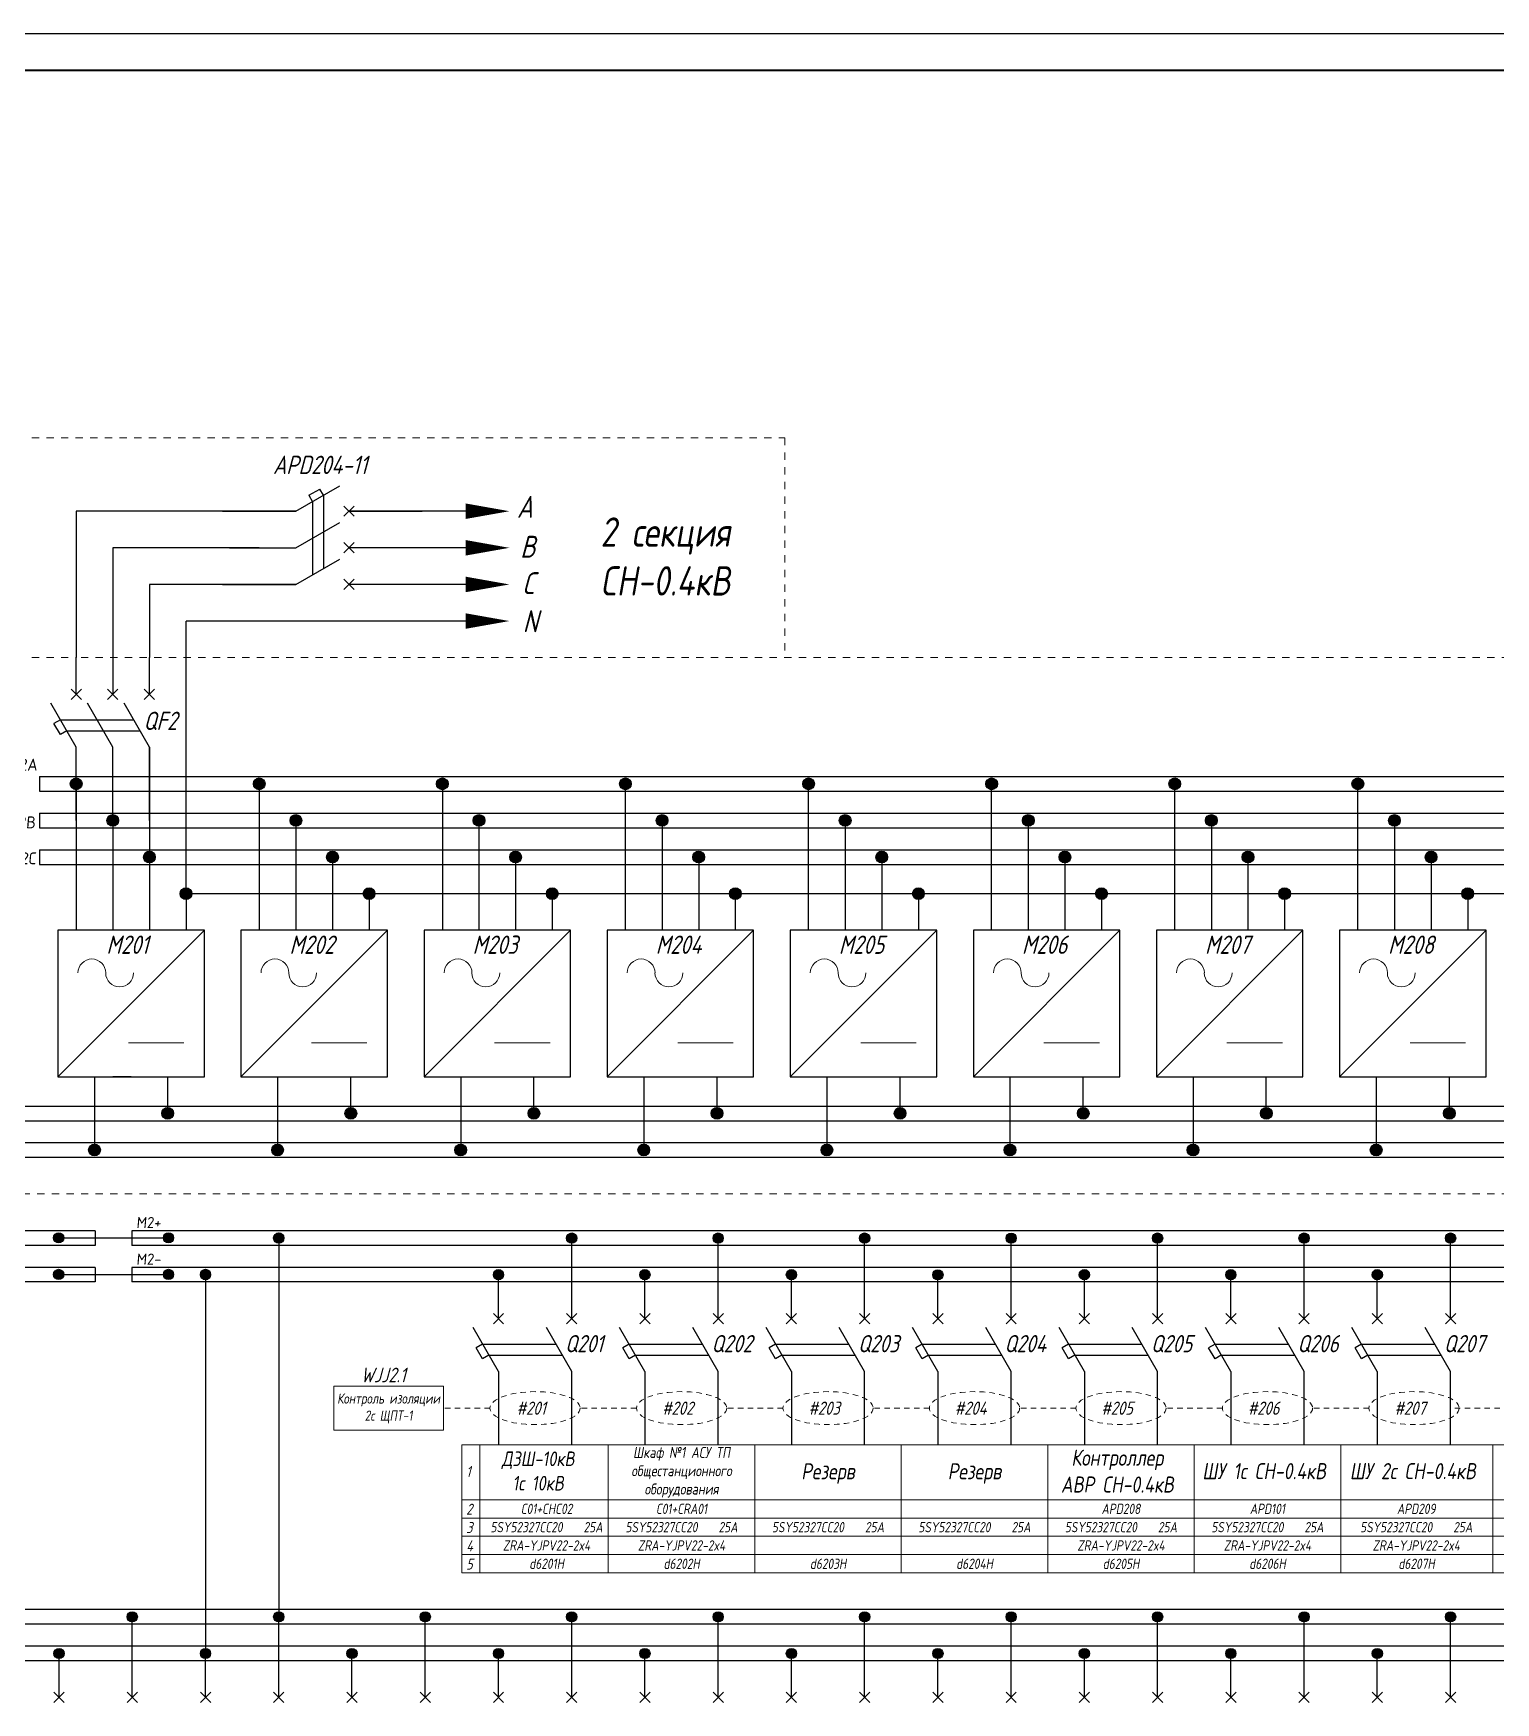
# Model space of a CAD drawing. Header units: millimetres. Extents: x 2704 to 4357, y 2919 to 4427.
# Drawn here: x 3487.6 to 3687.2, y 4199.1 to 4427.1 of the extents above; entities that cross this region are included whole.
import ezdxf
from ezdxf.enums import TextEntityAlignment as Align

# ---------------------------------------------------------------- set-up
doc = ezdxf.new("R2010")
doc.units = ezdxf.units.MM
doc.linetypes.add('JIS_02_0.7', pattern=[1.35, 0.75, -0.6])
doc.linetypes.add('JIS_02_1.0', pattern=[2, 1, -1])
doc.styles.add('eskdw', font='', dxfattribs={"oblique": 10})
doc.styles.get("Standard").update_dxf_attribs({"font": '', "oblique": 10, "height": 2.5})
doc.styles.add('Гост', font='', dxfattribs={"oblique": 10, "height": 1.4})
doc.styles.add('Шины', font='', dxfattribs={"oblique": 5, "height": 1.2})
doc.styles.get('eskdw').set_extended_font_data('GOST type A')
doc.styles.get('Standard').set_extended_font_data('GOST type A')
doc.styles.get('Гост').set_extended_font_data('GOST type A')
doc.styles.get('Шины').set_extended_font_data('GOST type B')

msp = doc.modelspace()

# ---------------------------------------------------------------- hatches: boundary and pattern name
for points in [[(3492.6, 4324.57, -1), (3494.2, 4324.57, -1)], [(3517.6, 4324.57, -1), (3519.2, 4324.57, -1)], [(3542.6, 4324.57, -1), (3544.2, 4324.57, -1)], [(3569.2, 4324.57, 1), (3567.6, 4324.57, 1)], [(3594.2, 4324.57, 1), (3592.6, 4324.57, 1)], [(3619.2, 4324.57, 1), (3617.6, 4324.57, 1)], [(3644.2, 4324.57, 1), (3642.6, 4324.57, 1)], [(3669.2, 4324.57, 1), (3667.6, 4324.57, 1)], [(3497.6, 4319.57, -1), (3499.2, 4319.57, -1)], [(3522.6, 4319.57, -1), (3524.2, 4319.57, -1)], [(3547.6, 4319.57, -1), (3549.2, 4319.57, -1)], [(3574.2, 4319.57, 1), (3572.6, 4319.57, 1)], [(3599.2, 4319.57, 1), (3597.6, 4319.57, 1)], [(3624.2, 4319.57, 1), (3622.6, 4319.57, 1)], [(3649.2, 4319.57, 1), (3647.6, 4319.57, 1)], [(3674.2, 4319.57, 1), (3672.6, 4319.57, 1)], [(3502.6, 4314.57, -1), (3504.2, 4314.57, -1)], [(3527.6, 4314.57, -1), (3529.2, 4314.57, -1)], [(3552.6, 4314.57, -1), (3554.2, 4314.57, -1)], [(3579.2, 4314.57, 1), (3577.6, 4314.57, 1)], [(3604.2, 4314.57, 1), (3602.6, 4314.57, 1)], [(3629.2, 4314.57, 1), (3627.6, 4314.57, 1)], [(3654.2, 4314.57, 1), (3652.6, 4314.57, 1)], [(3679.2, 4314.57, 1), (3677.6, 4314.57, 1)], [(3507.6, 4309.57, -1), (3509.2, 4309.57, -1)], [(3532.6, 4309.57, -1), (3534.2, 4309.57, -1)], [(3557.6, 4309.57, -1), (3559.2, 4309.57, -1)], [(3584.2, 4309.57, 1), (3582.6, 4309.57, 1)], [(3609.2, 4309.57, 1), (3607.6, 4309.57, 1)], [(3634.2, 4309.57, 1), (3632.6, 4309.57, 1)], [(3659.2, 4309.57, 1), (3657.6, 4309.57, 1)], [(3684.2, 4309.57, 1), (3682.6, 4309.57, 1)], [(3506.7, 4279.57, 1), (3505.1, 4279.57, 1)], [(3531.7, 4279.57, 1), (3530.1, 4279.57, 1)], [(3556.7, 4279.57, 1), (3555.1, 4279.57, 1)], [(3581.7, 4279.57, 1), (3580.1, 4279.57, 1)], [(3606.7, 4279.57, 1), (3605.1, 4279.57, 1)], [(3631.7, 4279.57, 1), (3630.1, 4279.57, 1)], [(3656.7, 4279.57, 1), (3655.1, 4279.57, 1)], [(3681.7, 4279.57, 1), (3680.1, 4279.57, 1)], [(3681.6, 4279.55, 1), (3680.2, 4279.55, 1)], [(3496.7, 4274.57, 1), (3495.1, 4274.57, 1)], [(3521.7, 4274.57, 1), (3520.1, 4274.57, 1)], [(3546.7, 4274.57, 1), (3545.1, 4274.57, 1)], [(3571.7, 4274.57, 1), (3570.1, 4274.57, 1)], [(3596.7, 4274.57, 1), (3595.1, 4274.57, 1)], [(3621.7, 4274.57, 1), (3620.1, 4274.57, 1)], [(3646.7, 4274.57, 1), (3645.1, 4274.57, 1)], [(3671.7, 4274.57, 1), (3670.1, 4274.57, 1)], [(3490.31, 4262.57, 1), (3491.71, 4262.57, 1)], [(3505.31, 4262.57, 1), (3506.71, 4262.57, 1)], [(3521.76, 4262.55, 1), (3520.36, 4262.55, 1)], [(3520.36, 4262.54, 1), (3521.76, 4262.54, 1)], [(3560.36, 4262.54, 1), (3561.76, 4262.54, 1)], [(3580.36, 4262.54, 1), (3581.76, 4262.54, 1)], [(3600.36, 4262.54, 1), (3601.76, 4262.54, 1)], [(3620.36, 4262.52, 1), (3621.76, 4262.52, 1)], [(3640.36, 4262.54, 1), (3641.76, 4262.54, 1)], [(3660.36, 4262.54, 1), (3661.76, 4262.54, 1)], [(3680.36, 4262.54, 1), (3681.76, 4262.54, 1)], [(3490.31, 4257.57, 1), (3491.71, 4257.57, 1)], [(3505.31, 4257.57, 1), (3506.71, 4257.57, 1)], [(3511.76, 4257.57, 1), (3510.36, 4257.57, 1)], [(3510.36, 4257.54, 1), (3511.76, 4257.54, 1)], [(3550.36, 4257.54, 1), (3551.76, 4257.54, 1)], [(3570.36, 4257.54, 1), (3571.76, 4257.54, 1)], [(3590.36, 4257.54, 1), (3591.76, 4257.54, 1)], [(3610.36, 4257.52, 1), (3611.76, 4257.52, 1)], [(3630.36, 4257.54, 1), (3631.76, 4257.54, 1)], [(3650.36, 4257.54, 1), (3651.76, 4257.54, 1)], [(3670.36, 4257.54, 1), (3671.76, 4257.54, 1)], [(3670.36, 4257.54, 1), (3671.76, 4257.54, 1)], [(3670.36, 4257.54, 1), (3671.76, 4257.54, 1)], [(3500.36, 4210.81, 1), (3501.76, 4210.81, 1)], [(3520.36, 4210.81, 1), (3521.76, 4210.81, 1)], [(3540.36, 4210.81, 1), (3541.76, 4210.81, 1)], [(3560.36, 4210.81, 1), (3561.76, 4210.81, 1)], [(3560.36, 4210.81, 1), (3561.76, 4210.81, 1)], [(3580.36, 4210.81, 1), (3581.76, 4210.81, 1)], [(3600.36, 4210.81, 1), (3601.76, 4210.81, 1)], [(3620.36, 4210.81, 1), (3621.76, 4210.81, 1)], [(3640.36, 4210.81, 1), (3641.76, 4210.81, 1)], [(3660.36, 4210.81, 1), (3661.76, 4210.81, 1)], [(3680.36, 4210.81, 1), (3681.76, 4210.81, 1)], [(3490.36, 4205.81, 1), (3491.76, 4205.81, 1)], [(3510.36, 4205.81, 1), (3511.76, 4205.81, 1)], [(3530.36, 4205.81, 1), (3531.76, 4205.81, 1)], [(3550.36, 4205.81, 1), (3551.76, 4205.81, 1)], [(3550.36, 4205.81, 1), (3551.76, 4205.81, 1)], [(3570.36, 4205.81, 1), (3571.76, 4205.81, 1)], [(3590.36, 4205.81, 1), (3591.76, 4205.81, 1)], [(3610.36, 4205.81, 1), (3611.76, 4205.81, 1)], [(3630.36, 4205.81, 1), (3631.76, 4205.81, 1)], [(3650.36, 4205.81, 1), (3651.76, 4205.81, 1)], [(3670.36, 4205.81, 1), (3671.76, 4205.81, 1)]]:
    msp.add_hatch(color=256).paths.add_polyline_path(points)

# ---------------------------------------------------------------- linework, layer by layer
for p, q in [((2704.22, 4427.05), (3893.22, 4427.05)), ((3523.4, 4361.8), (3529.4, 4365.27)), ((3525.15, 4363.97), (3526.65, 4364.83)), ((3525.15, 4363.97), (3525.65, 4363.1)), ((3525.65, 4363.1), (3525.65, 4353.1)), ((3527.15, 4363.97), (3526.65, 4364.83)), ((3527.15, 4363.97), (3527.15, 4353.97)), ((3527.9, 4364.4), (3527.9, 4364.4)), ((3527.9, 4364.4), (3527.9, 4364.4)), ((3518.4, 4361.8), (3493.4, 4361.8)), ((3493.4, 4361.8), (3493.4, 4341.8)), ((3513.4, 4361.8), (3523.4, 4361.8)), ((3513.4, 4361.8), (3523.4, 4361.8)), ((3523.4, 4361.8), (3513.4, 4361.8)), ((3514.34, 4361.8), (3523.4, 4361.8)), ((3529.93, 4362.51), (3531.35, 4361.1)), ((3529.93, 4361.1), (3531.35, 4362.51)), ((3540.64, 4361.8), (3530.64, 4361.8)), ((3530.64, 4361.8), (3540.64, 4361.8)), ((3523.4, 4356.8), (3529.4, 4360.27)), ((3518.4, 4356.8), (3498.4, 4356.8)), ((3498.4, 4356.8), (3498.4, 4341.8)), ((3514.34, 4356.8), (3523.4, 4356.8)), ((3529.93, 4357.51), (3531.35, 4356.1)), ((3529.93, 4356.1), (3531.35, 4357.51)), ((3540.64, 4356.8), (3530.64, 4356.8)), ((3523.4, 4351.8), (3529.4, 4355.27)), ((3527.9, 4354.4), (3527.9, 4354.4)), ((3513.4, 4351.8), (3503.4, 4351.8)), ((3503.4, 4351.8), (3503.4, 4341.8)), ((3513.4, 4351.8), (3523.4, 4351.8)), ((3513.4, 4351.8), (3523.4, 4351.8)), ((3523.4, 4351.8), (3513.4, 4351.8)), ((3529.93, 4352.51), (3531.35, 4351.1)), ((3529.93, 4351.1), (3531.35, 4352.51)), ((3540.64, 4351.8), (3530.64, 4351.8)), ((3508.4, 4309.57), (3508.4, 4346.8)), ((3540.64, 4346.8), (3508.4, 4346.8)), ((3493.4, 4336.8), (3493.4, 4341.8)), ((3498.4, 4341.8), (3498.4, 4336.8)), ((3503.4, 4336.8), (3503.4, 4341.8)), ((3492.7, 4336.1), (3494.11, 4337.51)), ((3494.11, 4336.1), (3492.7, 4337.51)), ((3497.7, 4336.1), (3499.11, 4337.51)), ((3499.11, 4336.1), (3497.7, 4337.51)), ((3502.7, 4336.1), (3504.11, 4337.51)), ((3504.11, 4336.1), (3502.7, 4337.51)), ((3493.4, 4329.57), (3489.94, 4335.57)), ((3498.4, 4329.57), (3494.94, 4335.57)), ((3503.4, 4329.57), (3499.94, 4335.57)), ((3491.24, 4333.32), (3490.37, 4332.82)), ((3491.24, 4331.32), (3490.37, 4332.82)), ((3491.24, 4333.32), (3501.24, 4333.32)), ((3492.11, 4331.82), (3491.24, 4331.32)), ((3492.11, 4331.82), (3502.11, 4331.82)), ((3493.4, 4319.57), (3493.4, 4329.57)), ((3493.4, 4319.57), (3493.4, 4329.57)), ((3498.4, 4319.57), (3498.4, 4329.57)), ((3503.4, 4319.57), (3503.4, 4329.57)), ((3503.4, 4319.57), (3503.4, 4329.57)), ((3503.4, 4329.57), (3503.4, 4314.57)), ((3488.4, 4325.57), (3846.05, 4325.57)), ((3488.4, 4325.57), (3488.4, 4323.57)), ((3493.4, 4324.57), (3493.4, 4304.57)), ((3518.4, 4324.57), (3518.4, 4304.57)), ((3543.4, 4324.57), (3543.4, 4304.57)), ((3568.4, 4304.57), (3568.4, 4324.57)), ((3593.4, 4304.57), (3593.4, 4324.57)), ((3618.4, 4304.57), (3618.4, 4324.57)), ((3643.4, 4304.57), (3643.4, 4324.57)), ((3668.4, 4304.57), (3668.4, 4324.57)), ((3488.4, 4323.57), (3846.05, 4323.57)), ((3488.4, 4320.57), (3846.05, 4320.57)), ((3488.4, 4320.57), (3488.4, 4318.57)), ((3493.4, 4320.57), (3493.4, 4318.57)), ((3488.4, 4318.57), (3846.05, 4318.57)), ((3498.4, 4319.57), (3498.4, 4304.57)), ((3523.4, 4319.57), (3523.4, 4304.57)), ((3548.4, 4319.57), (3548.4, 4304.57)), ((3573.4, 4319.57), (3573.4, 4304.57)), ((3598.4, 4319.57), (3598.4, 4304.57)), ((3623.4, 4319.57), (3623.4, 4304.57)), ((3648.4, 4319.57), (3648.4, 4304.57)), ((3673.4, 4319.57), (3673.4, 4304.57)), ((3488.4, 4315.57), (3846.05, 4315.57)), ((3488.4, 4315.57), (3488.4, 4313.57)), ((3493.4, 4315.57), (3493.4, 4313.57)), ((3488.4, 4313.57), (3846.05, 4313.57)), ((3503.4, 4314.57), (3503.4, 4304.57)), ((3528.4, 4314.57), (3528.4, 4304.57)), ((3553.4, 4314.57), (3553.4, 4304.57)), ((3578.4, 4314.57), (3578.4, 4304.57)), ((3603.4, 4314.57), (3603.4, 4304.57)), ((3628.4, 4314.57), (3628.4, 4304.57)), ((3653.4, 4314.57), (3653.4, 4304.57)), ((3678.4, 4314.57), (3678.4, 4304.57)), ((3508.4, 4309.57), (3508.4, 4304.57)), ((3793.4, 4309.57), (3508.4, 4309.57)), ((3533.4, 4309.57), (3533.4, 4304.57)), ((3558.4, 4309.57), (3558.4, 4304.57)), ((3583.4, 4309.57), (3583.4, 4304.57)), ((3608.4, 4309.57), (3608.4, 4304.57)), ((3633.4, 4309.57), (3633.4, 4304.57)), ((3658.4, 4309.57), (3658.4, 4304.57)), ((3683.4, 4309.57), (3683.4, 4304.57)), ((3490.9, 4304.57), (3490.9, 4284.57)), ((3490.9, 4284.57), (3510.9, 4304.57)), ((3515.9, 4304.57), (3515.9, 4284.57)), ((3515.9, 4284.57), (3535.9, 4304.57)), ((3540.9, 4304.57), (3540.9, 4284.57)), ((3540.9, 4284.57), (3560.9, 4304.57)), ((3565.9, 4304.57), (3565.9, 4284.57)), ((3565.9, 4284.57), (3585.9, 4304.57)), ((3590.9, 4304.57), (3590.9, 4284.57)), ((3590.9, 4284.57), (3610.9, 4304.57)), ((3615.9, 4304.57), (3615.9, 4284.57)), ((3615.9, 4284.57), (3635.9, 4304.57)), ((3640.9, 4304.57), (3640.9, 4284.57)), ((3640.9, 4284.57), (3660.9, 4304.57)), ((3665.9, 4304.57), (3665.9, 4284.57)), ((3665.9, 4284.57), (3685.9, 4304.57)), ((3495.9, 4284.57), (3495.9, 4274.57)), ((3500.9, 4284.57), (3498.4, 4284.57)), ((3505.9, 4279.57), (3505.9, 4284.57)), ((3520.9, 4284.57), (3520.9, 4274.57)), ((3530.9, 4279.57), (3530.9, 4284.57)), ((3545.9, 4284.57), (3545.9, 4274.57)), ((3555.9, 4279.57), (3555.9, 4284.57)), ((3570.9, 4284.57), (3570.9, 4274.57)), ((3580.9, 4279.57), (3580.9, 4284.57)), ((3595.9, 4284.57), (3595.9, 4274.57)), ((3605.9, 4279.57), (3605.9, 4284.57)), ((3620.9, 4284.57), (3620.9, 4274.57)), ((3630.9, 4279.57), (3630.9, 4284.57)), ((3645.9, 4284.57), (3645.9, 4274.57)), ((3655.9, 4279.57), (3655.9, 4284.57)), ((3670.9, 4284.57), (3670.9, 4274.57)), ((3680.9, 4279.57), (3680.9, 4284.57)), ((3411.18, 4280.57), (3788.4, 4280.57)), ((3411.18, 4278.57), (3788.4, 4278.57)), ((3411.18, 4275.57), (3788.4, 4275.57)), ((3411.18, 4273.57), (3788.4, 4273.57)), ((3496.01, 4263.54), (3366.06, 4263.54)), ((3496.01, 4263.54), (3496.01, 4261.54)), ((3866.06, 4263.54), (3501.01, 4263.54)), ((3501.01, 4263.54), (3501.01, 4261.54)), ((3496.01, 4261.54), (3366.06, 4261.54)), ((3491.01, 4262.57), (3506.01, 4262.57)), ((3866.06, 4261.54), (3501.01, 4261.54)), ((3521.06, 4262.55), (3521.06, 4210.81)), ((3561.06, 4256.54), (3561.06, 4262.54)), ((3581.06, 4256.54), (3581.06, 4262.54)), ((3601.06, 4256.54), (3601.06, 4262.54)), ((3621.06, 4256.52), (3621.06, 4262.52)), ((3641.06, 4256.54), (3641.06, 4262.54)), ((3661.06, 4256.54), (3661.06, 4262.54)), ((3681.06, 4256.54), (3681.06, 4262.54)), ((3681.06, 4256.54), (3681.06, 4262.54)), ((3496.01, 4258.54), (3366.06, 4258.54)), ((3496.01, 4258.54), (3496.01, 4256.57)), ((3866.06, 4258.54), (3501.01, 4258.54)), ((3501.01, 4258.54), (3501.01, 4256.57)), ((3496.01, 4256.57), (3366.06, 4256.58)), ((3491.01, 4257.57), (3506.01, 4257.57)), ((3866.06, 4256.54), (3501.01, 4256.57)), ((3511.06, 4257.54), (3511.06, 4205.81)), ((3551.06, 4256.54), (3551.06, 4257.54)), ((3551.06, 4251.54), (3551.06, 4256.54)), ((3561.06, 4251.54), (3561.06, 4256.54)), ((3561.06, 4251.54), (3561.06, 4256.54)), ((3571.06, 4256.54), (3571.06, 4257.54)), ((3571.06, 4251.54), (3571.06, 4256.54)), ((3581.06, 4251.54), (3581.06, 4256.54)), ((3581.06, 4251.54), (3581.06, 4256.54)), ((3591.06, 4256.54), (3591.06, 4257.54)), ((3591.06, 4251.54), (3591.06, 4256.54)), ((3601.06, 4251.54), (3601.06, 4256.54)), ((3601.06, 4251.54), (3601.06, 4256.54)), ((3611.06, 4256.52), (3611.06, 4257.52)), ((3611.06, 4251.54), (3611.06, 4256.54)), ((3621.06, 4251.54), (3621.06, 4256.54)), ((3621.06, 4251.54), (3621.06, 4256.54)), ((3631.06, 4256.54), (3631.06, 4257.54)), ((3631.06, 4251.54), (3631.06, 4256.54)), ((3641.06, 4251.54), (3641.06, 4256.54)), ((3641.06, 4251.54), (3641.06, 4256.54)), ((3651.06, 4256.54), (3651.06, 4257.54)), ((3651.06, 4251.54), (3651.06, 4256.54)), ((3661.06, 4251.54), (3661.06, 4256.54)), ((3661.06, 4251.54), (3661.06, 4256.54)), ((3671.06, 4256.54), (3671.06, 4257.54)), ((3671.06, 4256.54), (3671.06, 4257.54)), ((3671.06, 4251.54), (3671.06, 4256.54)), ((3681.06, 4251.54), (3681.06, 4256.54)), ((3681.06, 4251.54), (3681.06, 4256.54)), ((3550.36, 4250.83), (3551.77, 4252.25)), ((3551.77, 4250.83), (3550.36, 4252.25)), ((3560.36, 4250.83), (3561.77, 4252.25)), ((3561.77, 4250.83), (3560.36, 4252.25)), ((3570.36, 4250.83), (3571.77, 4252.25)), ((3571.77, 4250.83), (3570.36, 4252.25)), ((3580.36, 4250.83), (3581.77, 4252.25)), ((3581.77, 4250.83), (3580.36, 4252.25)), ((3590.36, 4250.83), (3591.77, 4252.25)), ((3591.77, 4250.83), (3590.36, 4252.25)), ((3600.36, 4250.83), (3601.77, 4252.25)), ((3601.77, 4250.83), (3600.36, 4252.25)), ((3610.36, 4250.83), (3611.77, 4252.25)), ((3611.77, 4250.83), (3610.36, 4252.25)), ((3620.36, 4250.83), (3621.77, 4252.25)), ((3621.77, 4250.83), (3620.36, 4252.25)), ((3630.36, 4250.83), (3631.77, 4252.25)), ((3631.77, 4250.83), (3630.36, 4252.25)), ((3640.36, 4250.83), (3641.77, 4252.25)), ((3641.77, 4250.83), (3640.36, 4252.25)), ((3650.36, 4250.83), (3651.77, 4252.25)), ((3651.77, 4250.83), (3650.36, 4252.25)), ((3660.36, 4250.83), (3661.77, 4252.25)), ((3661.77, 4250.83), (3660.36, 4252.25)), ((3670.36, 4250.83), (3671.77, 4252.25)), ((3671.77, 4250.83), (3670.36, 4252.25)), ((3680.36, 4250.83), (3681.77, 4252.25)), ((3681.77, 4250.83), (3680.36, 4252.25)), ((3551.06, 4244.31), (3547.6, 4250.31)), ((3561.06, 4244.31), (3557.6, 4250.31)), ((3571.06, 4244.31), (3567.6, 4250.31)), ((3581.06, 4244.31), (3577.6, 4250.31)), ((3591.06, 4244.31), (3587.6, 4250.31)), ((3601.06, 4244.31), (3597.6, 4250.31)), ((3611.06, 4244.31), (3607.6, 4250.31)), ((3621.06, 4244.31), (3617.6, 4250.31)), ((3631.06, 4244.31), (3627.6, 4250.31)), ((3641.06, 4244.31), (3637.6, 4250.31)), ((3651.06, 4244.31), (3647.6, 4250.31)), ((3661.06, 4244.31), (3657.6, 4250.31)), ((3671.06, 4244.31), (3667.6, 4250.31)), ((3681.06, 4244.31), (3677.6, 4250.31)), ((3548.9, 4248.06), (3548.03, 4247.56)), ((3548.9, 4246.06), (3548.03, 4247.56)), ((3548.9, 4248.06), (3558.9, 4248.06)), ((3558.46, 4248.81), (3558.46, 4248.81)), ((3568.9, 4248.06), (3568.03, 4247.56)), ((3568.9, 4246.06), (3568.03, 4247.56)), ((3568.9, 4248.06), (3578.9, 4248.06)), ((3578.46, 4248.81), (3578.46, 4248.81)), ((3588.9, 4248.06), (3588.03, 4247.56)), ((3588.9, 4246.06), (3588.03, 4247.56)), ((3588.9, 4248.06), (3598.9, 4248.06)), ((3598.46, 4248.81), (3598.46, 4248.81)), ((3608.9, 4248.06), (3608.03, 4247.56)), ((3608.9, 4246.06), (3608.03, 4247.56)), ((3608.9, 4248.06), (3618.9, 4248.06)), ((3618.46, 4248.81), (3618.46, 4248.81)), ((3628.9, 4248.06), (3628.03, 4247.56)), ((3628.9, 4246.06), (3628.03, 4247.56)), ((3628.9, 4248.06), (3638.9, 4248.06)), ((3638.46, 4248.81), (3638.46, 4248.81)), ((3648.9, 4248.06), (3648.03, 4247.56)), ((3648.9, 4246.06), (3648.03, 4247.56)), ((3648.9, 4248.06), (3658.9, 4248.06)), ((3658.46, 4248.81), (3658.46, 4248.81)), ((3668.9, 4248.06), (3668.03, 4247.56)), ((3668.9, 4246.06), (3668.03, 4247.56)), ((3668.9, 4248.06), (3678.9, 4248.06)), ((3678.46, 4248.81), (3678.46, 4248.81)), ((3549.76, 4246.56), (3548.9, 4246.06)), ((3549.76, 4246.56), (3559.76, 4246.56)), ((3569.76, 4246.56), (3568.9, 4246.06)), ((3569.76, 4246.56), (3579.76, 4246.56)), ((3589.76, 4246.56), (3588.9, 4246.06)), ((3589.76, 4246.56), (3599.76, 4246.56)), ((3609.76, 4246.56), (3608.9, 4246.06)), ((3609.76, 4246.56), (3619.76, 4246.56)), ((3629.76, 4246.56), (3628.9, 4246.06)), ((3629.76, 4246.56), (3639.76, 4246.56)), ((3649.76, 4246.56), (3648.9, 4246.06)), ((3649.76, 4246.56), (3659.76, 4246.56)), ((3669.76, 4246.56), (3668.9, 4246.06)), ((3669.76, 4246.56), (3679.76, 4246.56)), ((3551.06, 4244.31), (3551.06, 4239.31)), ((3561.06, 4239.31), (3561.06, 4244.31)), ((3571.06, 4244.31), (3571.06, 4239.31)), ((3581.06, 4239.31), (3581.06, 4244.31)), ((3591.06, 4244.31), (3591.06, 4239.31)), ((3601.06, 4239.31), (3601.06, 4244.31)), ((3611.06, 4244.31), (3611.06, 4239.31)), ((3621.06, 4239.31), (3621.06, 4244.31)), ((3631.06, 4244.31), (3631.06, 4239.31)), ((3641.06, 4239.31), (3641.06, 4244.31)), ((3651.06, 4244.31), (3651.06, 4239.31)), ((3661.06, 4239.31), (3661.06, 4244.31)), ((3671.06, 4244.31), (3671.06, 4239.31)), ((3681.06, 4239.31), (3681.06, 4244.31)), ((3551.06, 4239.31), (3551.06, 4234.31)), ((3561.06, 4234.31), (3561.06, 4239.31)), ((3571.06, 4239.31), (3571.06, 4234.31)), ((3581.06, 4234.31), (3581.06, 4239.31)), ((3591.06, 4239.31), (3591.06, 4234.31)), ((3601.06, 4234.31), (3601.06, 4239.31)), ((3611.06, 4239.31), (3611.06, 4234.31)), ((3621.06, 4234.31), (3621.06, 4239.31)), ((3631.06, 4239.31), (3631.06, 4234.31)), ((3641.06, 4234.31), (3641.06, 4239.31)), ((3651.06, 4239.31), (3651.06, 4234.31)), ((3661.06, 4234.31), (3661.06, 4239.31)), ((3671.06, 4239.31), (3671.06, 4234.31)), ((3681.06, 4234.31), (3681.06, 4239.31)), ((3866.06, 4211.81), (3366.06, 4211.81)), ((3501.06, 4204.81), (3501.06, 4210.81)), ((3521.06, 4204.81), (3521.06, 4210.81)), ((3541.06, 4204.81), (3541.06, 4210.81)), ((3561.06, 4204.81), (3561.06, 4210.81)), ((3581.06, 4204.81), (3581.06, 4210.81)), ((3601.06, 4204.81), (3601.06, 4210.81)), ((3621.06, 4204.81), (3621.06, 4210.81)), ((3641.06, 4204.81), (3641.06, 4210.81)), ((3661.06, 4199.81), (3661.06, 4210.81)), ((3681.06, 4204.81), (3681.06, 4210.81)), ((3866.06, 4209.81), (3366.06, 4209.81)), ((3866.06, 4206.81), (3366.06, 4206.81)), ((3491.06, 4204.81), (3491.06, 4205.81)), ((3511.06, 4204.81), (3511.06, 4205.81)), ((3531.06, 4204.81), (3531.06, 4205.81)), ((3551.06, 4204.81), (3551.06, 4205.81)), ((3571.06, 4204.81), (3571.06, 4205.81)), ((3591.06, 4204.81), (3591.06, 4205.81)), ((3611.06, 4204.81), (3611.06, 4205.81)), ((3631.06, 4204.81), (3631.06, 4205.81)), ((3651.06, 4199.81), (3651.06, 4205.81)), ((3671.06, 4204.81), (3671.06, 4205.81)), ((3866.06, 4204.81), (3366.06, 4204.81)), ((3491.06, 4199.81), (3491.06, 4204.81)), ((3501.06, 4199.81), (3501.06, 4204.81)), ((3501.06, 4199.81), (3501.06, 4204.81)), ((3511.06, 4199.81), (3511.06, 4204.81)), ((3521.06, 4199.81), (3521.06, 4204.81)), ((3521.06, 4199.81), (3521.06, 4204.81)), ((3531.06, 4199.81), (3531.06, 4204.81)), ((3541.06, 4199.81), (3541.06, 4204.81)), ((3541.06, 4199.81), (3541.06, 4204.81)), ((3551.06, 4204.81), (3551.06, 4205.11)), ((3551.06, 4199.81), (3551.06, 4204.81)), ((3561.06, 4199.81), (3561.06, 4204.81)), ((3561.06, 4199.81), (3561.06, 4204.81)), ((3571.06, 4199.81), (3571.06, 4204.81)), ((3581.06, 4199.81), (3581.06, 4204.81)), ((3581.06, 4199.81), (3581.06, 4204.81)), ((3591.06, 4199.81), (3591.06, 4204.81)), ((3601.06, 4199.81), (3601.06, 4204.81)), ((3601.06, 4199.81), (3601.06, 4204.81)), ((3611.06, 4199.81), (3611.06, 4204.81)), ((3621.06, 4199.81), (3621.06, 4204.81)), ((3621.06, 4199.81), (3621.06, 4204.81)), ((3631.06, 4199.81), (3631.06, 4204.81)), ((3641.06, 4199.81), (3641.06, 4204.81)), ((3641.06, 4199.81), (3641.06, 4204.81)), ((3661.06, 4199.81), (3661.06, 4204.81)), ((3671.06, 4199.81), (3671.06, 4204.81)), ((3681.06, 4199.81), (3681.06, 4204.81)), ((3681.06, 4199.81), (3681.06, 4204.81)), ((3490.36, 4199.1), (3491.77, 4200.51)), ((3491.77, 4199.1), (3490.36, 4200.51)), ((3500.36, 4199.1), (3501.77, 4200.51)), ((3501.77, 4199.1), (3500.36, 4200.51)), ((3510.36, 4199.1), (3511.77, 4200.51)), ((3511.77, 4199.1), (3510.36, 4200.51)), ((3520.36, 4199.1), (3521.77, 4200.51)), ((3521.77, 4199.1), (3520.36, 4200.51)), ((3530.36, 4199.1), (3531.77, 4200.51)), ((3531.77, 4199.1), (3530.36, 4200.51)), ((3540.36, 4199.1), (3541.77, 4200.51)), ((3541.77, 4199.1), (3540.36, 4200.51)), ((3550.36, 4199.1), (3551.77, 4200.51)), ((3551.77, 4199.1), (3550.36, 4200.51)), ((3560.36, 4199.1), (3561.77, 4200.51)), ((3561.77, 4199.1), (3560.36, 4200.51)), ((3570.36, 4199.1), (3571.77, 4200.51)), ((3571.77, 4199.1), (3570.36, 4200.51)), ((3580.36, 4199.1), (3581.77, 4200.51)), ((3581.77, 4199.1), (3580.36, 4200.51)), ((3590.36, 4199.1), (3591.77, 4200.51)), ((3591.77, 4199.1), (3590.36, 4200.51)), ((3600.36, 4199.1), (3601.77, 4200.51)), ((3601.77, 4199.1), (3600.36, 4200.51)), ((3610.36, 4199.1), (3611.77, 4200.51)), ((3611.77, 4199.1), (3610.36, 4200.51)), ((3620.36, 4199.1), (3621.77, 4200.51)), ((3621.77, 4199.1), (3620.36, 4200.51)), ((3630.36, 4199.1), (3631.77, 4200.51)), ((3631.77, 4199.1), (3630.36, 4200.51)), ((3640.36, 4199.1), (3641.77, 4200.51)), ((3641.77, 4199.1), (3640.36, 4200.51)), ((3650.36, 4199.1), (3651.77, 4200.51)), ((3651.77, 4199.1), (3650.36, 4200.51)), ((3660.36, 4199.1), (3661.77, 4200.51)), ((3661.77, 4199.1), (3660.36, 4200.51)), ((3670.36, 4199.1), (3671.77, 4200.51)), ((3671.77, 4199.1), (3670.36, 4200.51)), ((3680.36, 4199.1), (3681.77, 4200.51)), ((3681.77, 4199.1), (3680.36, 4200.51))]:
    msp.add_line(p, q)
at = {"lineweight": 40}
msp.add_line((2724.22, 4422.05), (3888.22, 4422.05), dxfattribs=at)
at = {"linetype": 'JIS_02_1.0', "lineweight": 15}
for p, q in [((3357.33, 4371.8), (3590.16, 4371.8)), ((3590.16, 4371.8), (3590.16, 4341.8)), ((3357.33, 4341.8), (3493.4, 4341.8)), ((3871.06, 4341.8), (3493.4, 4341.8)), ((3871.06, 4268.56), (3357.33, 4268.56))]:
    msp.add_line(p, q, dxfattribs=at)
at = {"ltscale": 5}
for p, q in [((3546.6, 4361.8), (3540.64, 4361.8)), ((3546.6, 4356.8), (3540.64, 4356.8)), ((3546.6, 4351.8), (3540.64, 4351.8)), ((3546.6, 4346.8), (3540.64, 4346.8))]:
    msp.add_line(p, q, dxfattribs=at)
at = {"color": 0}
for p, q in [((3510.9, 4304.57), (3490.9, 4304.57)), ((3510.9, 4284.57), (3510.9, 4304.57)), ((3535.9, 4304.57), (3515.9, 4304.57)), ((3535.9, 4284.57), (3535.9, 4304.57)), ((3560.9, 4304.57), (3540.9, 4304.57)), ((3560.9, 4284.57), (3560.9, 4304.57)), ((3585.9, 4304.57), (3565.9, 4304.57)), ((3585.9, 4284.57), (3585.9, 4304.57)), ((3610.9, 4304.57), (3590.9, 4304.57)), ((3610.9, 4284.57), (3610.9, 4304.57)), ((3635.9, 4304.57), (3615.9, 4304.57)), ((3635.9, 4284.57), (3635.9, 4304.57)), ((3660.9, 4304.57), (3640.9, 4304.57)), ((3660.9, 4284.57), (3660.9, 4304.57)), ((3685.9, 4304.57), (3665.9, 4304.57)), ((3685.9, 4284.57), (3685.9, 4304.57)), ((3490.9, 4284.57), (3510.9, 4284.57)), ((3515.9, 4284.57), (3535.9, 4284.57)), ((3540.9, 4284.57), (3560.9, 4284.57)), ((3565.9, 4284.57), (3585.9, 4284.57)), ((3590.9, 4284.57), (3610.9, 4284.57)), ((3615.9, 4284.57), (3635.9, 4284.57)), ((3640.9, 4284.57), (3660.9, 4284.57)), ((3665.9, 4284.57), (3685.9, 4284.57))]:
    msp.add_line(p, q, dxfattribs=at)
at = {"lineweight": 15}
for p, q in [((3500.53, 4289.2), (3508.11, 4289.2)), ((3525.53, 4289.2), (3533.11, 4289.2)), ((3550.53, 4289.2), (3558.11, 4289.2)), ((3575.53, 4289.2), (3583.11, 4289.2)), ((3600.53, 4289.2), (3608.11, 4289.2)), ((3625.53, 4289.2), (3633.11, 4289.2)), ((3650.53, 4289.2), (3658.11, 4289.2)), ((3675.53, 4289.2), (3683.11, 4289.2)), ((3528.56, 4236.31), (3528.56, 4242.31)), ((3528.56, 4242.31), (3543.56, 4242.31)), ((3543.56, 4242.31), (3543.56, 4236.31)), ((3543.56, 4236.31), (3528.56, 4236.31))]:
    msp.add_line(p, q, dxfattribs=at)
at = {"linetype": 'JIS_02_0.7', "lineweight": 15}
msp.add_line((3549.9, 4239.31), (3543.56, 4239.31), dxfattribs=at)
at = {"linetype": 'JIS_02_0.7', "lineweight": 13}
for p, q in [((3569.9, 4239.31), (3562.22, 4239.31)), ((3589.9, 4239.31), (3582.22, 4239.31)), ((3609.9, 4239.31), (3602.22, 4239.31)), ((3629.9, 4239.31), (3622.22, 4239.31)), ((3649.9, 4239.31), (3642.22, 4239.31)), ((3669.9, 4239.31), (3662.22, 4239.31)), ((3689.14, 4239.31), (3681.46, 4239.31))]:
    msp.add_line(p, q, dxfattribs=at)
at = {"lineweight": 9}
for p, q in [((3546.06, 4234.31), (3864.22, 4234.31)), ((3546.06, 4234.31), (3546.06, 4216.81)), ((3547.75, 4234.31), (3864.22, 4234.31)), ((3548.51, 4234.31), (3548.51, 4216.81)), ((3566.06, 4234.31), (3566.06, 4216.81)), ((3586.06, 4234.31), (3586.06, 4216.81)), ((3606.06, 4234.31), (3606.06, 4216.81)), ((3626.06, 4234.31), (3626.06, 4216.81)), ((3646.06, 4234.31), (3646.06, 4216.81)), ((3666.06, 4234.31), (3666.06, 4216.81)), ((3686.82, 4234.31), (3686.82, 4216.81)), ((3546.06, 4229.31), (3546.06, 4216.81)), ((3546.06, 4226.81), (3548.51, 4226.81)), ((3546.82, 4226.81), (3866.06, 4226.81)), ((3548.51, 4226.81), (3866.06, 4226.81)), ((3546.06, 4224.31), (3548.51, 4224.31)), ((3546.82, 4224.31), (3866.06, 4224.31)), ((3547.7, 4224.31), (3866.06, 4224.31)), ((3546.06, 4221.81), (3548.51, 4221.81)), ((3546.82, 4221.81), (3866.06, 4221.81)), ((3547.7, 4221.81), (3866.06, 4221.81)), ((3546.06, 4219.31), (3548.51, 4219.31)), ((3546.82, 4219.31), (3866.06, 4219.31)), ((3547.7, 4219.31), (3866.06, 4219.31)), ((3546.06, 4216.81), (3866.06, 4216.81)), ((3546.06, 4216.81), (3548.51, 4216.81)), ((3547.75, 4216.81), (3866.06, 4216.81))]:
    msp.add_line(p, q, dxfattribs=at)
at = {"ltscale": 5}
for points in [[(3552.55, 4361.8, 0, 2.11, 0), (3546.6, 4361.8, 0, 2.11, 0)], [(3552.55, 4356.8, 0, 2.11, 0), (3546.6, 4356.8, 0, 2.11, 0)], [(3552.55, 4351.8, 0, 2.11, 0), (3546.6, 4351.8, 0, 2.11, 0)], [(3552.55, 4346.8, 0, 2.11, 0), (3546.6, 4346.8, 0, 2.11, 0)]]:
    msp.add_lwpolyline(points, format="xyseb", dxfattribs=at)
for centre, radius in [((3493.4, 4324.57), 0.8), ((3518.4, 4324.57), 0.8), ((3543.4, 4324.57), 0.8), ((3568.4, 4324.57), 0.8), ((3593.4, 4324.57), 0.8), ((3618.4, 4324.57), 0.8), ((3643.4, 4324.57), 0.8), ((3668.4, 4324.57), 0.8), ((3498.4, 4319.57), 0.8), ((3523.4, 4319.57), 0.8), ((3548.4, 4319.57), 0.8), ((3573.4, 4319.57), 0.8), ((3598.4, 4319.57), 0.8), ((3623.4, 4319.57), 0.8), ((3648.4, 4319.57), 0.8), ((3673.4, 4319.57), 0.8), ((3503.4, 4314.57), 0.8), ((3528.4, 4314.57), 0.8), ((3553.4, 4314.57), 0.8), ((3578.4, 4314.57), 0.8), ((3603.4, 4314.57), 0.8), ((3628.4, 4314.57), 0.8), ((3653.4, 4314.57), 0.8), ((3678.4, 4314.57), 0.8), ((3508.4, 4309.57), 0.8), ((3533.4, 4309.57), 0.8), ((3558.4, 4309.57), 0.8), ((3583.4, 4309.57), 0.8), ((3608.4, 4309.57), 0.8), ((3633.4, 4309.57), 0.8), ((3658.4, 4309.57), 0.8), ((3683.4, 4309.57), 0.8), ((3505.9, 4279.57), 0.8), ((3530.9, 4279.57), 0.8), ((3555.9, 4279.57), 0.8), ((3580.9, 4279.57), 0.8), ((3605.9, 4279.57), 0.8), ((3630.9, 4279.57), 0.8), ((3655.9, 4279.57), 0.8), ((3680.9, 4279.57), 0.8), ((3680.9, 4279.55), 0.7), ((3495.9, 4274.57), 0.8), ((3520.9, 4274.57), 0.8), ((3545.9, 4274.57), 0.8), ((3570.9, 4274.57), 0.8), ((3595.9, 4274.57), 0.8), ((3620.9, 4274.57), 0.8), ((3645.9, 4274.57), 0.8), ((3670.9, 4274.57), 0.8), ((3491.01, 4262.57), 0.7), ((3506.01, 4262.57), 0.7), ((3521.06, 4262.55), 0.7), ((3521.06, 4262.54), 0.7), ((3561.06, 4262.54), 0.7), ((3581.06, 4262.54), 0.7), ((3601.06, 4262.54), 0.7), ((3621.06, 4262.52), 0.7), ((3641.06, 4262.54), 0.7), ((3661.06, 4262.54), 0.7), ((3681.06, 4262.54), 0.7), ((3491.01, 4257.57), 0.7), ((3506.01, 4257.57), 0.7), ((3511.06, 4257.57), 0.7), ((3511.06, 4257.54), 0.7), ((3551.06, 4257.54), 0.7), ((3571.06, 4257.54), 0.7), ((3591.06, 4257.54), 0.7), ((3611.06, 4257.52), 0.7), ((3631.06, 4257.54), 0.7), ((3651.06, 4257.54), 0.7), ((3671.06, 4257.54), 0.7), ((3671.06, 4257.54), 0.7), ((3671.06, 4257.54), 0.7), ((3501.06, 4210.81), 0.7), ((3521.06, 4210.81), 0.7), ((3541.06, 4210.81), 0.7), ((3561.06, 4210.81), 0.7), ((3561.06, 4210.81), 0.7), ((3581.06, 4210.81), 0.7), ((3601.06, 4210.81), 0.7), ((3621.06, 4210.81), 0.7), ((3641.06, 4210.81), 0.7), ((3661.06, 4210.81), 0.7), ((3681.06, 4210.81), 0.7), ((3491.06, 4205.81), 0.7), ((3511.06, 4205.81), 0.7), ((3531.06, 4205.81), 0.7), ((3551.06, 4205.81), 0.7), ((3551.06, 4205.81), 0.7), ((3571.06, 4205.81), 0.7), ((3591.06, 4205.81), 0.7), ((3611.06, 4205.81), 0.7), ((3631.06, 4205.81), 0.7), ((3651.06, 4205.81), 0.7), ((3671.06, 4205.81), 0.7)]:
    msp.add_circle(centre, radius)
at = {"lineweight": 15}
for centre, start, end in [((3495.54, 4298.75), 0, 180), ((3520.54, 4298.75), 0, 180), ((3545.54, 4298.75), 0, 180), ((3570.54, 4298.75), 0, 180), ((3595.54, 4298.75), 0, 180), ((3620.54, 4298.75), 0, 180), ((3645.54, 4298.75), 0, 180), ((3670.54, 4298.75), 0, 180), ((3499.33, 4298.75), 180, 0), ((3524.33, 4298.75), 180, 0), ((3549.33, 4298.75), 180, 0), ((3574.33, 4298.75), 180, 0), ((3599.33, 4298.75), 180, 0), ((3624.33, 4298.75), 180, 0), ((3649.33, 4298.75), 180, 0), ((3674.33, 4298.75), 180, 0)]:
    msp.add_arc(centre, 1.9, start, end, dxfattribs=at)
at = {"linetype": 'JIS_02_0.7', "lineweight": 13}
for centre in [(3556.06, 4239.31), (3576.06, 4239.31), (3596.06, 4239.31), (3616.06, 4239.31), (3636.06, 4239.31), (3656.06, 4239.31), (3676.06, 4239.31)]:
    msp.add_ellipse(centre, major_axis=(6.16, 0), ratio=0.365853, dxfattribs=at)

# ---------------------------------------------------------------- texts
at = {"style": 'eskdw', "oblique": 15}
for s, height, p in [('APD204-11 ', 2.5, (3520.27, 4366.88)), ('А', 3, (3553.57, 4360.9)), ('В', 3, (3554.02, 4355.44)), ('С', 3, (3554.33, 4350.47)), ('N', 3, (3554.36, 4345.26)), ('QF2', 2.5, (3502.59, 4331.92)), ('М201', 2.5, (3497.52, 4301.35)), ('М202', 2.5, (3522.52, 4301.35)), ('М203', 2.5, (3547.52, 4301.35)), ('М204', 2.5, (3572.52, 4301.35)), ('М205', 2.5, (3597.52, 4301.35)), ('М206', 2.5, (3622.52, 4301.35)), ('М207', 2.5, (3647.52, 4301.35)), ('М208', 2.5, (3672.52, 4301.35)), ('Q201', 2.355, (3560.14, 4246.94)), ('Q202', 2.355, (3580.14, 4246.94)), ('Q203', 2.355, (3600.14, 4246.94)), ('Q204', 2.355, (3620.14, 4246.94)), ('Q205', 2.355, (3640.14, 4246.94)), ('Q206', 2.355, (3660.14, 4246.94)), ('Q207', 2.355, (3680.14, 4246.94))]:
    msp.add_text(s, height=height, dxfattribs=at).set_placement(p)
at = {"lineweight": 15, "style": 'eskdw', "oblique": 15}
msp.add_text('WJJ2.1', height=2, dxfattribs=at).set_placement((3532.27, 4242.84))
at = {"lineweight": 9, "style": 'eskdw', "oblique": 15}
for s, p in [('#201', (3555.51, 4239.31)), ('#202', (3575.51, 4239.31)), ('#203', (3595.51, 4239.31)), ('#204', (3615.51, 4239.31)), ('#205', (3635.51, 4239.31)), ('#206', (3655.51, 4239.31)), ('#207', (3675.51, 4239.31))]:
    msp.add_text(s, height=1.8, dxfattribs=at).set_placement(p, align=Align.MIDDLE_CENTER)
for s, p in [('1', (3546.65, 4229.91)), ('2', (3546.65, 4224.76)), ('3', (3546.65, 4222.26)), ('4', (3546.65, 4219.76)), ('5', (3546.65, 4217.26))]:
    msp.add_text(s, height=1.5, dxfattribs=at).set_placement(p)
at = {"attachment_point": 5, "style": 'Гост'}
for s, width, insert, char_height in [('2 секция СН-0.4кВ', 28.8769, (3573.87, 4355.62), 4), ('Шкаф №1 АСУ ТП общестанционного оборудования', 20, (3576.06, 4230.56), 1.5)]:
    msp.add_mtext_dynamic_manual_height_columns(s, width=width, gutter_width=7, heights=[0], dxfattribs=dict(at, insert=insert, char_height=char_height))
at = {"lineweight": 9}
for s, width, insert, char_height, attachment_point, style in [(' {\\fArial|b0|i0|c204|p34;\\H0.83333x;~\\fGOST type B|b0|i0|c2|p34;\\H1.3x;2А}', 3.866, (3488.09, 4328), 1.5, 3, 'Шины'), ('{\\fArial|b0|i0|c204|p34;\\H0.83333x;~\\fGOST type B|b0|i0|c2|p34;\\H1.3x;2В}', 3.866, (3487.82, 4320.12), 1.5, 3, 'Шины'), ('{\\fArial|b0|i0|c204|p34;\\H0.83333x;~\\fGOST type B|b0|i0|c2|p34;\\H1.3x;2С}', 3.866, (3487.91, 4315.21), 1.5, 3, 'Шины'), (' {\\H1.0833x;М2+}', 4.7618, (3500.75, 4265.42), 1.4, 1, 'Шины'), (' {\\H1.0833x;М2-}', 4.7618, (3500.75, 4260.42), 1.4, 1, 'Шины'), ('Резерв', 20, (3596.06, 4230.39), 2.2, 5, 'Гост'), ('Резерв', 20, (3616.06, 4230.39), 2.2, 5, 'Гост')]:
    msp.add_mtext_dynamic_manual_height_columns(s, width=width, gutter_width=6, heights=[0], dxfattribs=dict(at, insert=insert, char_height=char_height, attachment_point=attachment_point, style=style))
at = {"lineweight": 15, "insert": (3536.06, 4239.27), "char_height": 1.4, "attachment_point": 5, "style": 'Гост'}
msp.add_mtext_dynamic_manual_height_columns('Контроль изоляции\\P2с ЩПТ-1', width=15, gutter_width=6, heights=[0], dxfattribs=at)
at = {"lineweight": 9, "width": 20, "attachment_point": 5, "style": 'Гост'}
for s, insert, char_height in [('\\pl-0.9;ДЗШ-10кВ \\P1с 10кВ', (3556.92, 4230.73), 2), ('\\pl-0.99;{\\fGOST type A|b0|i0|c2|p34;Контроллер\\PАВР СН-0.4кВ}', (3636.06, 4230.71), 2.2), ('\\pl-0.99;{\\fGOST type A|b0|i0|c2|p34;ШУ 1с СН-0.4кВ}', (3656.1, 4230.71), 2.2), ('\\pl-0.99;{\\fGOST type A|b0|i0|c2|p34;ШУ 2с СН-0.4кВ}', (3676.4, 4230.71), 2.2), ('{\\fGOST 2.304 type A|b0|i0|c0|p34;APD208}', (3636.06, 4225.56), 1.4), ('{\\fGOST 2.304 type A|b0|i0|c0|p34;APD101}', (3656.06, 4225.56), 1.4), ('{\\fGOST 2.304 type A|b0|i0|c0|p34;APD209}', (3676.38, 4225.56), 1.4), ('{\\fGOST 2.304 type A|b0|i0|c204|p34;5SY52327CC20    25А}', (3636.06, 4223.06), 1.4), ('{\\fGOST 2.304 type A|b0|i0|c204|p34;5SY52327CC20    25А}', (3656.06, 4223.06), 1.4), ('{\\fGOST 2.304 type A|b0|i0|c204|p34;5SY52327CC20    25А}', (3676.38, 4223.06), 1.4), ('{\\fGOST 2.304 type A|b0|i0|c204|p34;ZRA-YJPV22-2x4}', (3636.06, 4220.56), 1.4), ('{\\fGOST 2.304 type A|b0|i0|c204|p34;ZRA-YJPV22-2x4}', (3656.06, 4220.56), 1.4), ('{\\fGOST 2.304 type A|b0|i0|c204|p34;ZRA-YJPV22-2x4}', (3676.38, 4220.56), 1.4), ('{\\fGOST 2.304 type A|b0|i0|c204|p34;d6205H}', (3636.06, 4218.06), 1.4), ('{\\fGOST 2.304 type A|b0|i0|c204|p34;d6206H}', (3656.06, 4218.06), 1.4), ('{\\fGOST 2.304 type A|b0|i0|c204|p34;d6207H}', (3676.41, 4218.06), 1.4)]:
    msp.add_mtext(s, dxfattribs=dict(at, insert=insert, char_height=char_height))
at = {"lineweight": 9, "char_height": 1.4, "width": 20, "attachment_point": 5}
for s, insert in [('{\\fGOST 2.304 type A|b0|i0|c0|p34;C01+CHC02}', (3557.63, 4225.56)), ('{\\fGOST 2.304 type A|b0|i0|c0|p34;C01+CRA01}', (3576.06, 4225.56)), ('{\\fGOST 2.304 type A|b0|i0|c204|p34;5SY52327CC20    25А}', (3557.63, 4223.06)), ('{\\fGOST 2.304 type A|b0|i0|c204|p34;5SY52327CC20    25А}', (3576.06, 4223.06)), ('{\\fGOST 2.304 type A|b0|i0|c204|p34;5SY52327CC20    25А}', (3596.06, 4223.06)), ('{\\fGOST 2.304 type A|b0|i0|c204|p34;5SY52327CC20    25А}', (3616.06, 4223.06)), ('{\\fGOST 2.304 type A|b0|i0|c204|p34;ZRA-YJPV22-2x4}', (3557.63, 4220.56)), ('{\\fGOST 2.304 type A|b0|i0|c204|p34;ZRA-YJPV22-2x4}', (3576.06, 4220.56)), ('{\\fGOST 2.304 type A|b0|i0|c204|p34;d6201H}', (3557.63, 4218.06)), ('{\\fGOST 2.304 type A|b0|i0|c204|p34;d6202H}', (3576.06, 4218.06)), ('{\\fGOST 2.304 type A|b0|i0|c204|p34;d6203H}', (3596.06, 4218.06)), ('{\\fGOST 2.304 type A|b0|i0|c204|p34;d6204H}', (3616.06, 4218.06))]:
    msp.add_mtext(s, dxfattribs=dict(at, insert=insert))

doc.saveas('drawing.dxf')
